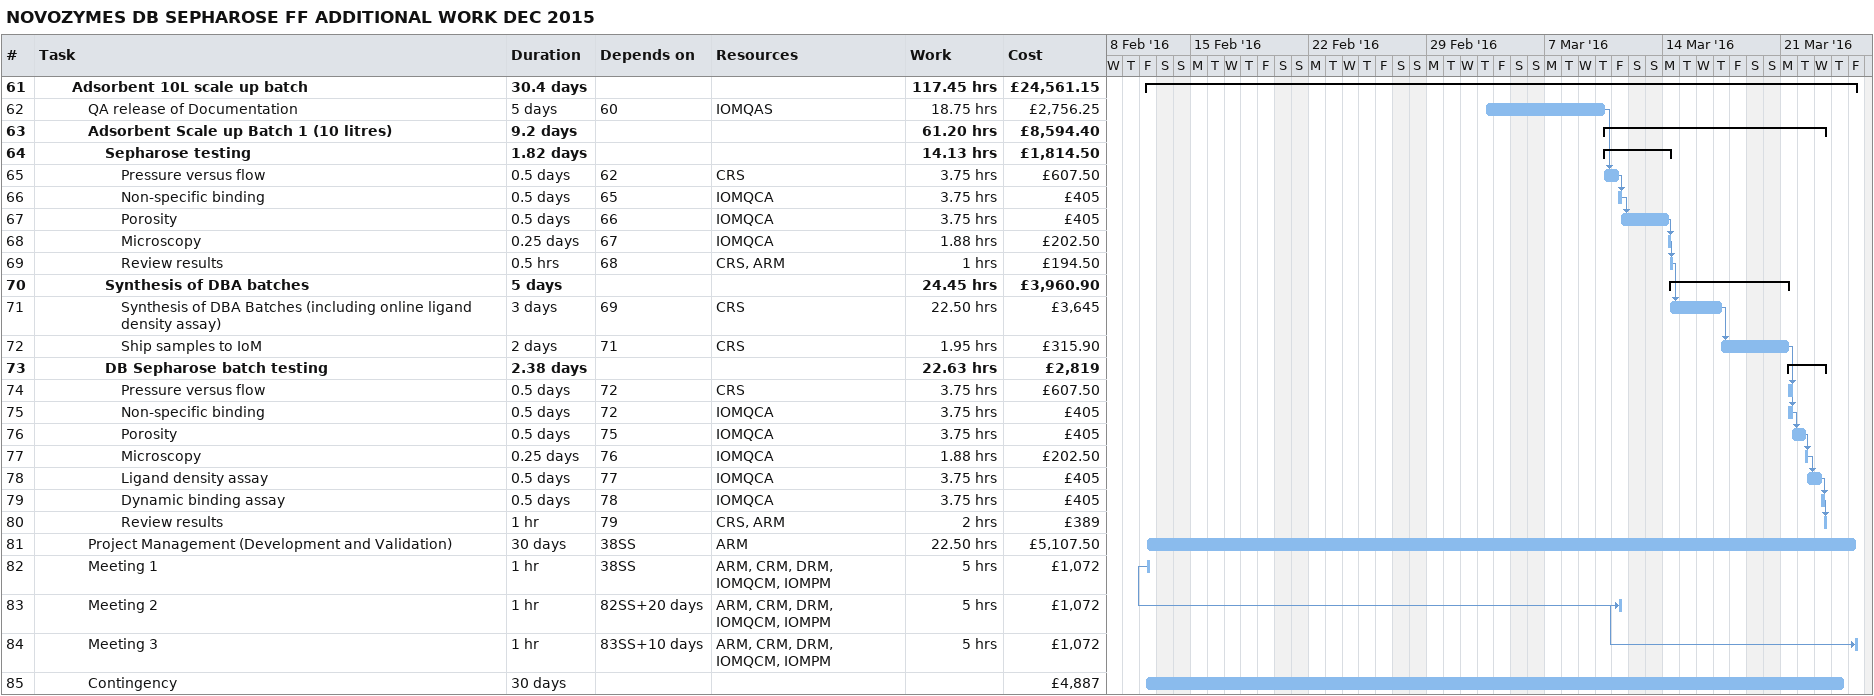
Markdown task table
NOVOZYMES DB SEPHAROSE FF ADDITIONAL WORK DEC 2015

| ID | Level | Task | Duration | Start | Finish | Predecessors | Resources | Work (h) | Cost (£) |
|---|---|---|---|---|---|---|---|---|---|
| 61 | 3 | **Adsorbent 10L scale up batch** | 30.4d | 2016-02-12 | 2016-03-25 |  |  | 117.45 | 24561.15 |
| 62 | 4 | QA release of Documentation | 5d | 2016-03-03 | 2016-03-10 | 60 | IOMQAS | 18.75 | 2756.25 |
| 63 | 4 | **Adsorbent Scale up Batch 1 (10 litres)** | 9.2d | 2016-03-10 | 2016-03-23 |  |  | 61.20 | 8594.40 |
| 64 | 5 | **Sepharose testing** | 1.82d | 2016-03-10 | 2016-03-14 |  |  | 14.13 | 1814.50 |
| 65 | 6 | Pressure versus flow | 0.5d | 2016-03-10 | 2016-03-11 | 62 | CRS | 3.75 | 607.50 |
| 66 | 6 | Non-specific binding | 0.5d | 2016-03-11 | 2016-03-11 | 65 | IOMQCA | 3.75 | 405 |
| 67 | 6 | Porosity | 0.5d | 2016-03-11 | 2016-03-14 | 66 | IOMQCA | 3.75 | 405 |
| 68 | 6 | Microscopy | 0.25d | 2016-03-14 | 2016-03-14 | 67 | IOMQCA | 1.88 | 202.50 |
| 69 | 6 | Review results | 0.5h | 2016-03-14 | 2016-03-14 | 68 | CRS, ARM | 1 | 194.50 |
| 70 | 5 | **Synthesis of DBA batches** | 5d | 2016-03-14 | 2016-03-21 |  |  | 24.45 | 3960.90 |
| 71 | 6 | Synthesis of DBA Batches (including online ligand density assay) | 3d | 2016-03-14 | 2016-03-17 | 69 | CRS | 22.50 | 3645 |
| 72 | 6 | Ship samples to IoM | 2d | 2016-03-17 | 2016-03-21 | 71 | CRS | 1.95 | 315.90 |
| 73 | 5 | **DB Sepharose batch testing** | 2.38d | 2016-03-21 | 2016-03-23 |  |  | 22.63 | 2819 |
| 74 | 6 | Pressure versus flow | 0.5d | 2016-03-21 | 2016-03-21 | 72 | CRS | 3.75 | 607.50 |
| 75 | 6 | Non-specific binding | 0.5d | 2016-03-21 | 2016-03-21 | 72 | IOMQCA | 3.75 | 405 |
| 76 | 6 | Porosity | 0.5d | 2016-03-21 | 2016-03-22 | 75 | IOMQCA | 3.75 | 405 |
| 77 | 6 | Microscopy | 0.25d | 2016-03-22 | 2016-03-22 | 76 | IOMQCA | 1.88 | 202.50 |
| 78 | 6 | Ligand density assay | 0.5d | 2016-03-22 | 2016-03-23 | 77 | IOMQCA | 3.75 | 405 |
| 79 | 6 | Dynamic binding assay | 0.5d | 2016-03-23 | 2016-03-23 | 78 | IOMQCA | 3.75 | 405 |
| 80 | 6 | Review results | 1h | 2016-03-23 | 2016-03-23 | 79 | CRS, ARM | 2 | 389 |
| 81 | 4 | Project Management (Development and Validation) | 30d | 2016-02-12 | 2016-03-25 | 38SS | ARM | 22.50 | 5107.50 |
| 82 | 4 | Meeting 1 | 1h | 2016-02-12 | 2016-02-12 | 38SS | ARM, CRM, DRM, IOMQCM, IOMPM | 5 | 1072 |
| 83 | 4 | Meeting 2 | 1h | 2016-03-11 | 2016-03-11 | 82SS+20d | ARM, CRM, DRM, IOMQCM, IOMPM | 5 | 1072 |
| 84 | 4 | Meeting 3 | 1h | 2016-03-25 | 2016-03-25 | 83SS+10d | ARM, CRM, DRM, IOMQCM, IOMPM | 5 | 1072 |
| 85 | 4 | Contingency | 30d | 2016-02-12 | 2016-03-24 |  |  |  | 4887 |
